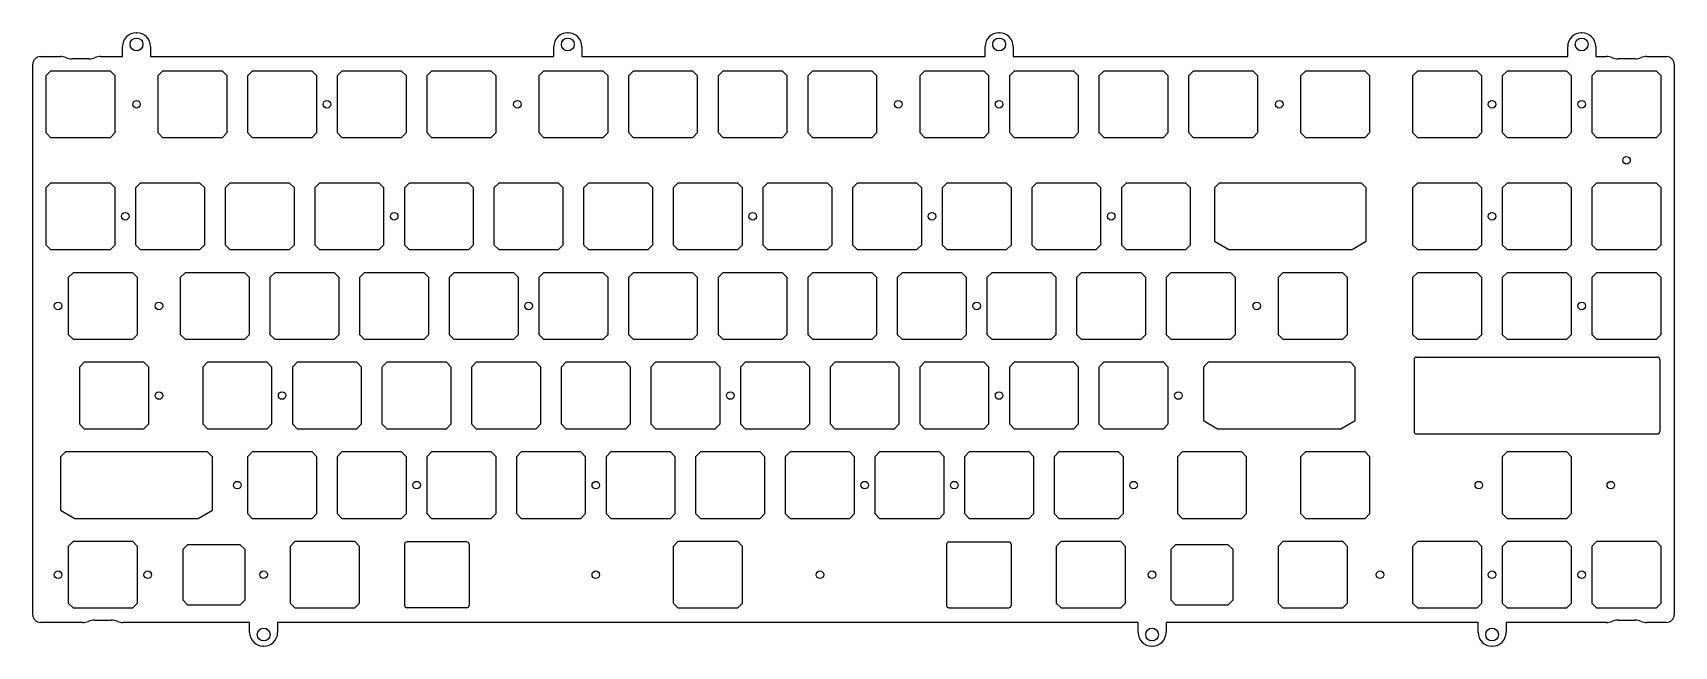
# Model space of a CAD drawing. Extents: x -33 to 314, y -138 to -9.
import ezdxf

# ---------------------------------------------------------------- set-up
doc = ezdxf.new("R2010")
doc.units = 0
doc.layers.add('BLACK', color=7, linetype='CONTINUOUS')

msp = doc.modelspace()

# ---------------------------------------------------------------- linework, layer by layer
at = {"layer": 'BLACK', "linetype": 'CONTINUOUS'}
for p, q in [((-10.7875, -8.875), (-10.6875, -8.875)), ((80.1688, -8.875), (80.2687, -8.875)), ((171.125, -8.875), (171.225, -8.875)), ((293.975, -8.875), (294.075, -8.875)), ((-13.6875, -13.875), (-13.6875, -11.775)), ((-7.7875, -11.775), (-7.7875, -13.875)), ((77.2687, -13.875), (77.2687, -11.775)), ((83.1688, -11.775), (83.1688, -13.875)), ((168.225, -13.875), (168.225, -11.775)), ((174.125, -11.775), (174.125, -13.875)), ((291.075, -13.875), (291.075, -11.775)), ((296.975, -11.775), (296.975, -13.875)), ((-32.6, -131.6), (-32.6, -15.475)), ((-31, -13.875), (-26.7676, -13.875)), ((-29.85, -17.925), (-28.85, -16.925)), ((-16.25, -16.925), (-28.85, -16.925)), ((-20.8124, -14.375), (-24.2876, -14.375)), ((-18.3324, -13.875), (-13.6875, -13.875)), ((-16.25, -16.925), (-15.25, -17.925)), ((-7.7875, -13.875), (77.2687, -13.875)), ((-6.225, -17.925), (-5.225, -16.925)), ((7.375, -16.925), (-5.225, -16.925)), ((7.375, -16.925), (8.375, -17.925)), ((12.675, -17.925), (13.675, -16.925)), ((26.275, -16.925), (13.675, -16.925)), ((26.275, -16.925), (27.275, -17.925)), ((31.575, -17.925), (32.575, -16.925)), ((45.175, -16.925), (32.575, -16.925)), ((45.175, -16.925), (46.175, -17.925)), ((50.475, -17.925), (51.475, -16.925)), ((64.075, -16.925), (51.475, -16.925)), ((64.075, -16.925), (65.075, -17.925)), ((74.1, -17.925), (75.1, -16.925)), ((87.7, -16.925), (75.1, -16.925)), ((83.1688, -13.875), (168.225, -13.875)), ((87.7, -16.925), (88.7, -17.925)), ((93, -17.925), (94, -16.925)), ((106.6, -16.925), (94, -16.925)), ((106.6, -16.925), (107.6, -17.925)), ((111.9, -17.925), (112.9, -16.925)), ((125.5, -16.925), (112.9, -16.925)), ((125.5, -16.925), (126.5, -17.925)), ((130.8, -17.925), (131.8, -16.925)), ((144.4, -16.925), (131.8, -16.925)), ((144.4, -16.925), (145.4, -17.925)), ((154.425, -17.925), (155.425, -16.925)), ((168.025, -16.925), (155.425, -16.925)), ((168.025, -16.925), (169.025, -17.925)), ((173.325, -17.925), (174.325, -16.925)), ((174.125, -13.875), (291.075, -13.875)), ((186.925, -16.925), (174.325, -16.925)), ((186.925, -16.925), (187.925, -17.925)), ((192.225, -17.925), (193.225, -16.925)), ((205.825, -16.925), (193.225, -16.925)), ((205.825, -16.925), (206.825, -17.925)), ((211.125, -17.925), (212.125, -16.925)), ((224.725, -16.925), (212.125, -16.925)), ((224.725, -16.925), (225.725, -17.925)), ((234.75, -17.925), (235.75, -16.925)), ((248.35, -16.925), (235.75, -16.925)), ((248.35, -16.925), (249.35, -17.925)), ((258.375, -17.925), (259.375, -16.925)), ((271.975, -16.925), (259.375, -16.925)), ((271.975, -16.925), (272.975, -17.925)), ((277.275, -17.925), (278.275, -16.925)), ((290.875, -16.925), (278.275, -16.925)), ((290.875, -16.925), (291.875, -17.925)), ((296.175, -17.925), (297.175, -16.925)), ((296.975, -13.875), (299.257, -13.875)), ((309.775, -16.925), (297.175, -16.925)), ((305.213, -14.375), (301.737, -14.375)), ((307.693, -13.875), (311.925, -13.875)), ((309.775, -16.925), (310.775, -17.925)), ((313.525, -15.475), (313.525, -131.6)), ((-29.85, -17.925), (-29.85, -29.925)), ((-15.25, -29.925), (-15.25, -17.925)), ((-6.225, -17.925), (-6.225, -29.925)), ((8.375, -29.925), (8.375, -17.925)), ((12.675, -17.925), (12.675, -29.925)), ((27.275, -29.925), (27.275, -17.925)), ((31.575, -17.925), (31.575, -29.925)), ((46.175, -29.925), (46.175, -17.925)), ((50.475, -17.925), (50.475, -29.925)), ((65.075, -29.925), (65.075, -17.925)), ((74.1, -17.925), (74.1, -29.925)), ((88.7, -29.925), (88.7, -17.925)), ((93, -17.925), (93, -29.925)), ((107.6, -29.925), (107.6, -17.925)), ((111.9, -17.925), (111.9, -29.925)), ((126.5, -29.925), (126.5, -17.925)), ((130.8, -17.925), (130.8, -29.925)), ((145.4, -29.925), (145.4, -17.925)), ((154.425, -17.925), (154.425, -29.925)), ((169.025, -29.925), (169.025, -17.925)), ((173.325, -17.925), (173.325, -29.925)), ((187.925, -29.925), (187.925, -17.925)), ((192.225, -17.925), (192.225, -29.925)), ((206.825, -29.925), (206.825, -17.925)), ((211.125, -17.925), (211.125, -29.925)), ((225.725, -29.925), (225.725, -17.925)), ((234.75, -17.925), (234.75, -29.925)), ((249.35, -29.925), (249.35, -17.925)), ((258.375, -17.925), (258.375, -29.925)), ((272.975, -29.925), (272.975, -17.925)), ((277.275, -17.925), (277.275, -29.925)), ((291.875, -29.925), (291.875, -17.925)), ((296.175, -17.925), (296.175, -29.925)), ((310.775, -29.925), (310.775, -17.925)), ((-28.85, -30.925), (-29.85, -29.925)), ((-28.85, -30.925), (-16.25, -30.925)), ((-15.25, -29.925), (-16.25, -30.925)), ((-5.225, -30.925), (-6.225, -29.925)), ((-5.225, -30.925), (7.375, -30.925)), ((8.375, -29.925), (7.375, -30.925)), ((13.675, -30.925), (12.675, -29.925)), ((13.675, -30.925), (26.275, -30.925)), ((27.275, -29.925), (26.275, -30.925)), ((32.575, -30.925), (31.575, -29.925)), ((32.575, -30.925), (45.175, -30.925)), ((46.175, -29.925), (45.175, -30.925)), ((51.475, -30.925), (50.475, -29.925)), ((51.475, -30.925), (64.075, -30.925)), ((65.075, -29.925), (64.075, -30.925)), ((75.1, -30.925), (74.1, -29.925)), ((75.1, -30.925), (87.7, -30.925)), ((88.7, -29.925), (87.7, -30.925)), ((94, -30.925), (93, -29.925)), ((94, -30.925), (106.6, -30.925)), ((107.6, -29.925), (106.6, -30.925)), ((112.9, -30.925), (111.9, -29.925)), ((112.9, -30.925), (125.5, -30.925)), ((126.5, -29.925), (125.5, -30.925)), ((131.8, -30.925), (130.8, -29.925)), ((131.8, -30.925), (144.4, -30.925)), ((145.4, -29.925), (144.4, -30.925)), ((155.425, -30.925), (154.425, -29.925)), ((155.425, -30.925), (168.025, -30.925)), ((169.025, -29.925), (168.025, -30.925)), ((174.325, -30.925), (173.325, -29.925)), ((174.325, -30.925), (186.925, -30.925)), ((187.925, -29.925), (186.925, -30.925)), ((193.225, -30.925), (192.225, -29.925)), ((193.225, -30.925), (205.825, -30.925)), ((206.825, -29.925), (205.825, -30.925)), ((212.125, -30.925), (211.125, -29.925)), ((212.125, -30.925), (224.725, -30.925)), ((225.725, -29.925), (224.725, -30.925)), ((235.75, -30.925), (234.75, -29.925)), ((235.75, -30.925), (248.35, -30.925)), ((249.35, -29.925), (248.35, -30.925)), ((259.375, -30.925), (258.375, -29.925)), ((259.375, -30.925), (271.975, -30.925)), ((272.975, -29.925), (271.975, -30.925)), ((278.275, -30.925), (277.275, -29.925)), ((278.275, -30.925), (290.875, -30.925)), ((291.875, -29.925), (290.875, -30.925)), ((297.175, -30.925), (296.175, -29.925)), ((297.175, -30.925), (309.775, -30.925)), ((310.775, -29.925), (309.775, -30.925)), ((-29.85, -41.55), (-28.85, -40.55)), ((-16.25, -40.55), (-28.85, -40.55)), ((-16.25, -40.55), (-15.25, -41.55)), ((-10.95, -41.55), (-9.95, -40.55)), ((2.65, -40.55), (-9.95, -40.55)), ((2.65, -40.55), (3.65, -41.55)), ((7.95, -41.55), (8.95, -40.55)), ((21.55, -40.55), (8.95, -40.55)), ((21.55, -40.55), (22.55, -41.55)), ((26.85, -41.55), (27.85, -40.55)), ((40.45, -40.55), (27.85, -40.55)), ((40.45, -40.55), (41.45, -41.55)), ((45.75, -41.55), (46.75, -40.55)), ((59.35, -40.55), (46.75, -40.55)), ((59.35, -40.55), (60.35, -41.55)), ((64.65, -41.55), (65.65, -40.55)), ((78.25, -40.55), (65.65, -40.55)), ((78.25, -40.55), (79.25, -41.55)), ((83.55, -41.55), (84.55, -40.55)), ((97.15, -40.55), (84.55, -40.55)), ((97.15, -40.55), (98.15, -41.55)), ((102.45, -41.55), (103.45, -40.55)), ((116.05, -40.55), (103.45, -40.55)), ((116.05, -40.55), (117.05, -41.55)), ((121.35, -41.55), (122.35, -40.55)), ((134.95, -40.55), (122.35, -40.55)), ((134.95, -40.55), (135.95, -41.55)), ((140.25, -41.55), (141.25, -40.55)), ((153.85, -40.55), (141.25, -40.55)), ((153.85, -40.55), (154.85, -41.55)), ((159.15, -41.55), (160.15, -40.55)), ((172.75, -40.55), (160.15, -40.55)), ((172.75, -40.55), (173.75, -41.55)), ((178.05, -41.55), (179.05, -40.55)), ((191.65, -40.55), (179.05, -40.55)), ((191.65, -40.55), (192.65, -41.55)), ((196.95, -41.55), (197.95, -40.55)), ((210.55, -40.55), (197.95, -40.55)), ((210.55, -40.55), (211.55, -41.55)), ((216.6, -41.55), (217.6, -40.55)), ((247.6, -40.55), (217.6, -40.55)), ((247.6, -40.55), (248.6, -41.55)), ((258.375, -41.55), (259.375, -40.55)), ((271.975, -40.55), (259.375, -40.55)), ((271.975, -40.55), (272.975, -41.55)), ((277.275, -41.55), (278.275, -40.55)), ((290.875, -40.55), (278.275, -40.55)), ((290.875, -40.55), (291.875, -41.55)), ((296.175, -41.55), (297.175, -40.55)), ((309.775, -40.55), (297.175, -40.55)), ((309.775, -40.55), (310.775, -41.55)), ((-29.85, -41.55), (-29.85, -53.55)), ((-15.25, -53.55), (-15.25, -41.55)), ((-10.95, -41.55), (-10.95, -53.55)), ((3.65, -53.55), (3.65, -41.55)), ((7.95, -41.55), (7.95, -53.55)), ((22.55, -53.55), (22.55, -41.55)), ((26.85, -41.55), (26.85, -53.55)), ((41.45, -53.55), (41.45, -41.55)), ((45.75, -41.55), (45.75, -53.55)), ((60.35, -53.55), (60.35, -41.55)), ((64.65, -41.55), (64.65, -53.55)), ((79.25, -53.55), (79.25, -41.55)), ((83.55, -41.55), (83.55, -53.55)), ((98.15, -53.55), (98.15, -41.55)), ((102.45, -41.55), (102.45, -53.55)), ((117.05, -53.55), (117.05, -41.55)), ((121.35, -41.55), (121.35, -53.55)), ((135.95, -53.55), (135.95, -41.55)), ((140.25, -41.55), (140.25, -53.55)), ((154.85, -53.55), (154.85, -41.55)), ((159.15, -41.55), (159.15, -53.55)), ((173.75, -53.55), (173.75, -41.55)), ((178.05, -41.55), (178.05, -53.55)), ((192.65, -53.55), (192.65, -41.55)), ((196.95, -41.55), (196.95, -53.55)), ((211.55, -53.55), (211.55, -41.55)), ((216.6, -41.55), (216.6, -52.8179)), ((248.6, -52.8179), (248.6, -41.55)), ((258.375, -41.55), (258.375, -53.55)), ((272.975, -53.55), (272.975, -41.55)), ((277.275, -41.55), (277.275, -53.55)), ((291.875, -53.55), (291.875, -41.55)), ((296.175, -41.55), (296.175, -53.55)), ((310.775, -53.55), (310.775, -41.55)), ((-28.85, -54.55), (-29.85, -53.55)), ((-28.85, -54.55), (-16.25, -54.55)), ((-15.25, -53.55), (-16.25, -54.55)), ((-9.95, -54.55), (-10.95, -53.55)), ((-9.95, -54.55), (2.65, -54.55)), ((3.65, -53.55), (2.65, -54.55)), ((8.95, -54.55), (7.95, -53.55)), ((8.95, -54.55), (21.55, -54.55)), ((22.55, -53.55), (21.55, -54.55)), ((27.85, -54.55), (26.85, -53.55)), ((27.85, -54.55), (40.45, -54.55)), ((41.45, -53.55), (40.45, -54.55)), ((46.75, -54.55), (45.75, -53.55)), ((46.75, -54.55), (59.35, -54.55)), ((60.35, -53.55), (59.35, -54.55)), ((65.65, -54.55), (64.65, -53.55)), ((65.65, -54.55), (78.25, -54.55)), ((79.25, -53.55), (78.25, -54.55)), ((84.55, -54.55), (83.55, -53.55)), ((84.55, -54.55), (97.15, -54.55)), ((98.15, -53.55), (97.15, -54.55)), ((103.45, -54.55), (102.45, -53.55)), ((103.45, -54.55), (116.05, -54.55)), ((117.05, -53.55), (116.05, -54.55)), ((122.35, -54.55), (121.35, -53.55)), ((122.35, -54.55), (134.95, -54.55)), ((135.95, -53.55), (134.95, -54.55)), ((141.25, -54.55), (140.25, -53.55)), ((141.25, -54.55), (153.85, -54.55)), ((154.85, -53.55), (153.85, -54.55)), ((160.15, -54.55), (159.15, -53.55)), ((160.15, -54.55), (172.75, -54.55)), ((173.75, -53.55), (172.75, -54.55)), ((179.05, -54.55), (178.05, -53.55)), ((179.05, -54.55), (191.65, -54.55)), ((192.65, -53.55), (191.65, -54.55)), ((197.95, -54.55), (196.95, -53.55)), ((197.95, -54.55), (210.55, -54.55)), ((211.55, -53.55), (210.55, -54.55)), ((216.6, -52.8179), (219.6, -54.55)), ((219.6, -54.55), (245.6, -54.55)), ((245.6, -54.55), (248.6, -52.8179)), ((259.375, -54.55), (258.375, -53.55)), ((259.375, -54.55), (271.975, -54.55)), ((272.975, -53.55), (271.975, -54.55)), ((278.275, -54.55), (277.275, -53.55)), ((278.275, -54.55), (290.875, -54.55)), ((291.875, -53.55), (290.875, -54.55)), ((297.175, -54.55), (296.175, -53.55)), ((297.175, -54.55), (309.775, -54.55)), ((310.775, -53.55), (309.775, -54.55)), ((-25.125, -60.45), (-24.125, -59.45)), ((-25.125, -60.45), (-25.125, -72.45)), ((-11.525, -59.45), (-24.125, -59.45)), ((-11.525, -59.45), (-10.525, -60.45)), ((-10.525, -72.45), (-10.525, -60.45)), ((-1.5, -60.45), (-0.5, -59.45)), ((-1.5, -60.45), (-1.5, -72.45)), ((12.1, -59.45), (-0.5, -59.45)), ((12.1, -59.45), (13.1, -60.45)), ((13.1, -72.45), (13.1, -60.45)), ((17.4, -60.45), (18.4, -59.45)), ((17.4, -60.45), (17.4, -72.45)), ((31, -59.45), (18.4, -59.45)), ((31, -59.45), (32, -60.45)), ((32, -72.45), (32, -60.45)), ((36.3, -60.45), (37.3, -59.45)), ((36.3, -60.45), (36.3, -72.45)), ((49.9, -59.45), (37.3, -59.45)), ((49.9, -59.45), (50.9, -60.45)), ((50.9, -72.45), (50.9, -60.45)), ((55.2, -60.45), (56.2, -59.45)), ((55.2, -60.45), (55.2, -72.45)), ((68.8, -59.45), (56.2, -59.45)), ((68.8, -59.45), (69.8, -60.45)), ((69.8, -72.45), (69.8, -60.45)), ((74.1, -60.45), (75.1, -59.45)), ((74.1, -60.45), (74.1, -72.45)), ((87.7, -59.45), (75.1, -59.45)), ((87.7, -59.45), (88.7, -60.45)), ((88.7, -72.45), (88.7, -60.45)), ((93, -60.45), (94, -59.45)), ((93, -60.45), (93, -72.45)), ((106.6, -59.45), (94, -59.45)), ((106.6, -59.45), (107.6, -60.45)), ((107.6, -72.45), (107.6, -60.45)), ((111.9, -60.45), (112.9, -59.45)), ((111.9, -60.45), (111.9, -72.45)), ((125.5, -59.45), (112.9, -59.45)), ((125.5, -59.45), (126.5, -60.45)), ((126.5, -72.45), (126.5, -60.45)), ((130.8, -60.45), (131.8, -59.45)), ((130.8, -60.45), (130.8, -72.45)), ((144.4, -59.45), (131.8, -59.45)), ((144.4, -59.45), (145.4, -60.45)), ((145.4, -72.45), (145.4, -60.45)), ((149.7, -60.45), (150.7, -59.45)), ((149.7, -60.45), (149.7, -72.45)), ((163.3, -59.45), (150.7, -59.45)), ((163.3, -59.45), (164.3, -60.45)), ((164.3, -72.45), (164.3, -60.45)), ((168.6, -60.45), (169.6, -59.45)), ((168.6, -60.45), (168.6, -72.45)), ((182.2, -59.45), (169.6, -59.45)), ((182.2, -59.45), (183.2, -60.45)), ((183.2, -72.45), (183.2, -60.45)), ((187.5, -60.45), (188.5, -59.45)), ((187.5, -60.45), (187.5, -72.45)), ((201.1, -59.45), (188.5, -59.45)), ((201.1, -59.45), (202.1, -60.45)), ((202.1, -72.45), (202.1, -60.45)), ((206.4, -60.45), (207.4, -59.45)), ((206.4, -60.45), (206.4, -72.45)), ((220, -59.45), (207.4, -59.45)), ((220, -59.45), (221, -60.45)), ((221, -72.45), (221, -60.45)), ((230.025, -60.45), (231.025, -59.45)), ((230.025, -60.45), (230.025, -72.45)), ((243.625, -59.45), (231.025, -59.45)), ((243.625, -59.45), (244.625, -60.45)), ((244.625, -72.45), (244.625, -60.45)), ((258.375, -60.45), (259.375, -59.45)), ((258.375, -60.45), (258.375, -72.45)), ((271.975, -59.45), (259.375, -59.45)), ((271.975, -59.45), (272.975, -60.45)), ((272.975, -72.45), (272.975, -60.45)), ((277.275, -60.45), (278.275, -59.45)), ((277.275, -60.45), (277.275, -72.45)), ((290.875, -59.45), (278.275, -59.45)), ((290.875, -59.45), (291.875, -60.45)), ((291.875, -72.45), (291.875, -60.45)), ((296.175, -60.45), (297.175, -59.45)), ((296.175, -60.45), (296.175, -72.45)), ((309.775, -59.45), (297.175, -59.45)), ((309.775, -59.45), (310.775, -60.45)), ((310.775, -72.45), (310.775, -60.45)), ((-24.125, -73.45), (-25.125, -72.45)), ((-10.525, -72.45), (-11.525, -73.45)), ((-0.5, -73.45), (-1.5, -72.45)), ((13.1, -72.45), (12.1, -73.45)), ((18.4, -73.45), (17.4, -72.45)), ((32, -72.45), (31, -73.45)), ((37.3, -73.45), (36.3, -72.45)), ((50.9, -72.45), (49.9, -73.45)), ((56.2, -73.45), (55.2, -72.45)), ((69.8, -72.45), (68.8, -73.45)), ((75.1, -73.45), (74.1, -72.45)), ((88.7, -72.45), (87.7, -73.45)), ((94, -73.45), (93, -72.45)), ((107.6, -72.45), (106.6, -73.45)), ((112.9, -73.45), (111.9, -72.45)), ((126.5, -72.45), (125.5, -73.45)), ((131.8, -73.45), (130.8, -72.45)), ((145.4, -72.45), (144.4, -73.45)), ((150.7, -73.45), (149.7, -72.45)), ((164.3, -72.45), (163.3, -73.45)), ((169.6, -73.45), (168.6, -72.45)), ((183.2, -72.45), (182.2, -73.45)), ((188.5, -73.45), (187.5, -72.45)), ((202.1, -72.45), (201.1, -73.45)), ((207.4, -73.45), (206.4, -72.45)), ((221, -72.45), (220, -73.45)), ((231.025, -73.45), (230.025, -72.45)), ((244.625, -72.45), (243.625, -73.45)), ((259.375, -73.45), (258.375, -72.45)), ((272.975, -72.45), (271.975, -73.45)), ((278.275, -73.45), (277.275, -72.45)), ((291.875, -72.45), (290.875, -73.45)), ((297.175, -73.45), (296.175, -72.45)), ((310.775, -72.45), (309.775, -73.45)), ((-24.125, -73.45), (-11.525, -73.45)), ((-0.5, -73.45), (12.1, -73.45)), ((18.4, -73.45), (31, -73.45)), ((37.3, -73.45), (49.9, -73.45)), ((56.2, -73.45), (68.8, -73.45)), ((75.1, -73.45), (87.7, -73.45)), ((94, -73.45), (106.6, -73.45)), ((112.9, -73.45), (125.5, -73.45)), ((131.8, -73.45), (144.4, -73.45)), ((150.7, -73.45), (163.3, -73.45)), ((169.6, -73.45), (182.2, -73.45)), ((188.5, -73.45), (201.1, -73.45)), ((207.4, -73.45), (220, -73.45)), ((231.025, -73.45), (243.625, -73.45)), ((259.375, -73.45), (271.975, -73.45)), ((278.275, -73.45), (290.875, -73.45)), ((297.175, -73.45), (309.775, -73.45)), ((-22.7625, -79.35), (-21.7625, -78.35)), ((-22.7625, -79.35), (-22.7625, -91.35)), ((-9.1625, -78.35), (-21.7625, -78.35)), ((-9.1625, -78.35), (-8.1625, -79.35)), ((-8.1625, -91.35), (-8.1625, -79.35)), ((3.225, -79.35), (4.225, -78.35)), ((3.225, -79.35), (3.225, -91.35)), ((16.825, -78.35), (4.225, -78.35)), ((16.825, -78.35), (17.825, -79.35)), ((17.825, -91.35), (17.825, -79.35)), ((22.125, -79.35), (23.125, -78.35)), ((22.125, -79.35), (22.125, -91.35)), ((35.725, -78.35), (23.125, -78.35)), ((35.725, -78.35), (36.725, -79.35)), ((36.725, -91.35), (36.725, -79.35)), ((41.025, -79.35), (42.025, -78.35)), ((41.025, -79.35), (41.025, -91.35)), ((54.625, -78.35), (42.025, -78.35)), ((54.625, -78.35), (55.625, -79.35)), ((55.625, -91.35), (55.625, -79.35)), ((59.925, -79.35), (60.925, -78.35)), ((59.925, -79.35), (59.925, -91.35)), ((73.525, -78.35), (60.925, -78.35)), ((73.525, -78.35), (74.525, -79.35)), ((74.525, -91.35), (74.525, -79.35)), ((78.825, -79.35), (79.825, -78.35)), ((78.825, -79.35), (78.825, -91.35)), ((92.425, -78.35), (79.825, -78.35)), ((92.425, -78.35), (93.425, -79.35)), ((93.425, -91.35), (93.425, -79.35)), ((97.725, -79.35), (98.725, -78.35)), ((97.725, -79.35), (97.725, -91.35)), ((111.325, -78.35), (98.725, -78.35)), ((111.325, -78.35), (112.325, -79.35)), ((112.325, -91.35), (112.325, -79.35)), ((116.625, -79.35), (117.625, -78.35)), ((116.625, -79.35), (116.625, -91.35)), ((130.225, -78.35), (117.625, -78.35)), ((130.225, -78.35), (131.225, -79.35)), ((131.225, -91.35), (131.225, -79.35)), ((135.525, -79.35), (136.525, -78.35)), ((135.525, -79.35), (135.525, -91.35)), ((149.125, -78.35), (136.525, -78.35)), ((149.125, -78.35), (150.125, -79.35)), ((150.125, -91.35), (150.125, -79.35)), ((154.425, -79.35), (155.425, -78.35)), ((154.425, -79.35), (154.425, -91.35)), ((168.025, -78.35), (155.425, -78.35)), ((168.025, -78.35), (169.025, -79.35)), ((169.025, -91.35), (169.025, -79.35)), ((173.325, -79.35), (174.325, -78.35)), ((173.325, -79.35), (173.325, -91.35)), ((186.925, -78.35), (174.325, -78.35)), ((186.925, -78.35), (187.925, -79.35)), ((187.925, -91.35), (187.925, -79.35)), ((192.225, -79.35), (193.225, -78.35)), ((192.225, -79.35), (192.225, -91.35)), ((205.825, -78.35), (193.225, -78.35)), ((205.825, -78.35), (206.825, -79.35)), ((206.825, -91.35), (206.825, -79.35)), ((214.237, -79.35), (215.237, -78.35)), ((214.237, -79.35), (214.237, -90.6179)), ((245.237, -78.35), (215.237, -78.35)), ((245.237, -78.35), (246.237, -79.35)), ((246.237, -90.6179), (246.237, -79.35)), ((258.675, -77.75), (258.675, -92.95)), ((259.175, -77.25), (309.975, -77.25)), ((310.475, -77.75), (310.475, -92.95)), ((-21.7625, -92.35), (-22.7625, -91.35)), ((-21.7625, -92.35), (-9.1625, -92.35)), ((-8.1625, -91.35), (-9.1625, -92.35)), ((4.225, -92.35), (3.225, -91.35)), ((4.225, -92.35), (16.825, -92.35)), ((17.825, -91.35), (16.825, -92.35)), ((23.125, -92.35), (22.125, -91.35)), ((23.125, -92.35), (35.725, -92.35)), ((36.725, -91.35), (35.725, -92.35)), ((42.025, -92.35), (41.025, -91.35)), ((42.025, -92.35), (54.625, -92.35)), ((55.625, -91.35), (54.625, -92.35)), ((60.925, -92.35), (59.925, -91.35)), ((60.925, -92.35), (73.525, -92.35)), ((74.525, -91.35), (73.525, -92.35)), ((79.825, -92.35), (78.825, -91.35)), ((79.825, -92.35), (92.425, -92.35)), ((93.425, -91.35), (92.425, -92.35)), ((98.725, -92.35), (97.725, -91.35)), ((98.725, -92.35), (111.325, -92.35)), ((112.325, -91.35), (111.325, -92.35)), ((117.625, -92.35), (116.625, -91.35)), ((117.625, -92.35), (130.225, -92.35)), ((131.225, -91.35), (130.225, -92.35)), ((136.525, -92.35), (135.525, -91.35)), ((136.525, -92.35), (149.125, -92.35)), ((150.125, -91.35), (149.125, -92.35)), ((155.425, -92.35), (154.425, -91.35)), ((155.425, -92.35), (168.025, -92.35)), ((169.025, -91.35), (168.025, -92.35)), ((174.325, -92.35), (173.325, -91.35)), ((174.325, -92.35), (186.925, -92.35)), ((187.925, -91.35), (186.925, -92.35)), ((193.225, -92.35), (192.225, -91.35)), ((193.225, -92.35), (205.825, -92.35)), ((206.825, -91.35), (205.825, -92.35)), ((214.237, -90.6179), (217.237, -92.35)), ((217.237, -92.35), (243.237, -92.35)), ((243.237, -92.35), (246.237, -90.6179)), ((259.175, -93.45), (309.975, -93.45)), ((-26.737, -98.25), (-25.737, -97.25)), ((-26.737, -98.25), (-26.737, -109.518)), ((4.263, -97.25), (-25.737, -97.25)), ((4.263, -97.25), (5.263, -98.25)), ((5.263, -109.518), (5.263, -98.25)), ((12.675, -98.25), (13.675, -97.25)), ((12.675, -98.25), (12.675, -110.25)), ((26.275, -97.25), (13.675, -97.25)), ((26.275, -97.25), (27.275, -98.25)), ((27.275, -110.25), (27.275, -98.25)), ((31.575, -98.25), (32.575, -97.25)), ((31.575, -98.25), (31.575, -110.25)), ((45.175, -97.25), (32.575, -97.25)), ((45.175, -97.25), (46.175, -98.25)), ((46.175, -110.25), (46.175, -98.25)), ((50.475, -98.25), (51.475, -97.25)), ((50.475, -98.25), (50.475, -110.25)), ((64.075, -97.25), (51.475, -97.25)), ((64.075, -97.25), (65.075, -98.25)), ((65.075, -110.25), (65.075, -98.25)), ((69.375, -98.25), (70.375, -97.25)), ((69.375, -98.25), (69.375, -110.25)), ((82.975, -97.25), (70.375, -97.25)), ((82.975, -97.25), (83.975, -98.25)), ((83.975, -110.25), (83.975, -98.25)), ((88.275, -98.25), (89.275, -97.25)), ((88.275, -98.25), (88.275, -110.25)), ((101.875, -97.25), (89.275, -97.25)), ((101.875, -97.25), (102.875, -98.25)), ((102.875, -110.25), (102.875, -98.25)), ((107.175, -98.25), (108.175, -97.25)), ((107.175, -98.25), (107.175, -110.25)), ((120.775, -97.25), (108.175, -97.25)), ((120.775, -97.25), (121.775, -98.25)), ((121.775, -110.25), (121.775, -98.25)), ((126.075, -98.25), (127.075, -97.25)), ((126.075, -98.25), (126.075, -110.25)), ((139.675, -97.25), (127.075, -97.25)), ((139.675, -97.25), (140.675, -98.25)), ((140.675, -110.25), (140.675, -98.25)), ((144.975, -98.25), (145.975, -97.25)), ((144.975, -98.25), (144.975, -110.25)), ((158.575, -97.25), (145.975, -97.25)), ((158.575, -97.25), (159.575, -98.25)), ((159.575, -110.25), (159.575, -98.25)), ((163.875, -98.25), (164.875, -97.25)), ((163.875, -98.25), (163.875, -110.25)), ((177.475, -97.25), (164.875, -97.25)), ((177.475, -97.25), (178.475, -98.25)), ((178.475, -110.25), (178.475, -98.25)), ((182.775, -98.25), (183.775, -97.25)), ((182.775, -98.25), (182.775, -110.25)), ((196.375, -97.25), (183.775, -97.25)), ((196.375, -97.25), (197.375, -98.25)), ((197.375, -110.25), (197.375, -98.25)), ((208.763, -98.25), (209.763, -97.25)), ((208.763, -98.25), (208.763, -110.25)), ((222.363, -97.25), (209.763, -97.25)), ((222.363, -97.25), (223.363, -98.25)), ((223.363, -110.25), (223.363, -98.25)), ((234.75, -98.25), (235.75, -97.25)), ((234.75, -98.25), (234.75, -110.25)), ((248.35, -97.25), (235.75, -97.25)), ((248.35, -97.25), (249.35, -98.25)), ((249.35, -110.25), (249.35, -98.25)), ((277.275, -98.25), (278.275, -97.25)), ((277.275, -98.25), (277.275, -110.25)), ((290.875, -97.25), (278.275, -97.25)), ((290.875, -97.25), (291.875, -98.25)), ((291.875, -110.25), (291.875, -98.25)), ((-26.737, -109.518), (-23.737, -111.25)), ((2.263, -111.25), (5.263, -109.518)), ((13.675, -111.25), (12.675, -110.25)), ((27.275, -110.25), (26.275, -111.25)), ((32.575, -111.25), (31.575, -110.25)), ((46.175, -110.25), (45.175, -111.25)), ((51.475, -111.25), (50.475, -110.25)), ((65.075, -110.25), (64.075, -111.25)), ((70.375, -111.25), (69.375, -110.25)), ((83.975, -110.25), (82.975, -111.25)), ((89.275, -111.25), (88.275, -110.25)), ((102.875, -110.25), (101.875, -111.25)), ((108.175, -111.25), (107.175, -110.25)), ((121.775, -110.25), (120.775, -111.25)), ((127.075, -111.25), (126.075, -110.25)), ((140.675, -110.25), (139.675, -111.25)), ((145.975, -111.25), (144.975, -110.25)), ((159.575, -110.25), (158.575, -111.25)), ((164.875, -111.25), (163.875, -110.25)), ((178.475, -110.25), (177.475, -111.25)), ((183.775, -111.25), (182.775, -110.25)), ((197.375, -110.25), (196.375, -111.25)), ((209.763, -111.25), (208.763, -110.25)), ((223.363, -110.25), (222.363, -111.25)), ((235.75, -111.25), (234.75, -110.25)), ((249.35, -110.25), (248.35, -111.25)), ((278.275, -111.25), (277.275, -110.25)), ((291.875, -110.25), (290.875, -111.25)), ((-23.737, -111.25), (2.263, -111.25)), ((13.675, -111.25), (26.275, -111.25)), ((32.575, -111.25), (45.175, -111.25)), ((51.475, -111.25), (64.075, -111.25)), ((70.375, -111.25), (82.975, -111.25)), ((89.275, -111.25), (101.875, -111.25)), ((108.175, -111.25), (120.775, -111.25)), ((127.075, -111.25), (139.675, -111.25)), ((145.975, -111.25), (158.575, -111.25)), ((164.875, -111.25), (177.475, -111.25)), ((183.775, -111.25), (196.375, -111.25)), ((209.763, -111.25), (222.363, -111.25)), ((235.75, -111.25), (248.35, -111.25)), ((278.275, -111.25), (290.875, -111.25)), ((-25.125, -117.15), (-24.125, -116.15)), ((-25.125, -117.15), (-25.125, -129.15)), ((-11.525, -116.15), (-24.125, -116.15)), ((-11.525, -116.15), (-10.525, -117.15)), ((-10.525, -129.15), (-10.525, -117.15)), ((-0.995, -117.85), (0.005, -116.85)), ((11.145, -116.85), (0.005, -116.85)), ((11.145, -116.85), (12.145, -117.85)), ((21.675, -117.15), (22.675, -116.15)), ((21.675, -117.15), (21.675, -129.15)), ((35.275, -116.15), (22.675, -116.15)), ((35.275, -116.15), (36.275, -117.15)), ((36.275, -129.15), (36.275, -117.15)), ((45.8, -116.7), (45.8, -129.6)), ((58.9, -116.2), (46.3, -116.2)), ((59.4, -116.7), (59.4, -129.6)), ((102.45, -117.15), (103.45, -116.15)), ((102.45, -117.15), (102.45, -129.15)), ((116.05, -116.15), (103.45, -116.15)), ((116.05, -116.15), (117.05, -117.15)), ((117.05, -129.15), (117.05, -117.15)), ((160.1, -116.7), (160.1, -129.6)), ((160.6, -116.2), (173.2, -116.2)), ((173.7, -116.7), (173.7, -129.6)), ((183.225, -117.15), (184.225, -116.15)), ((183.225, -117.15), (183.225, -129.15)), ((196.825, -116.15), (184.225, -116.15)), ((196.825, -116.15), (197.825, -117.15)), ((197.825, -129.15), (197.825, -117.15)), ((207.355, -117.85), (208.355, -116.85)), ((219.495, -116.85), (208.355, -116.85)), ((219.495, -116.85), (220.495, -117.85)), ((230.025, -117.15), (231.025, -116.15)), ((230.025, -117.15), (230.025, -129.15)), ((243.625, -116.15), (231.025, -116.15)), ((243.625, -116.15), (244.625, -117.15)), ((244.625, -129.15), (244.625, -117.15)), ((258.375, -117.15), (259.375, -116.15)), ((258.375, -117.15), (258.375, -129.15)), ((271.975, -116.15), (259.375, -116.15)), ((271.975, -116.15), (272.975, -117.15)), ((272.975, -129.15), (272.975, -117.15)), ((277.275, -117.15), (278.275, -116.15)), ((277.275, -117.15), (277.275, -129.15)), ((290.875, -116.15), (278.275, -116.15)), ((290.875, -116.15), (291.875, -117.15)), ((291.875, -129.15), (291.875, -117.15)), ((296.175, -117.15), (297.175, -116.15)), ((296.175, -117.15), (296.175, -129.15)), ((309.775, -116.15), (297.175, -116.15)), ((309.775, -116.15), (310.775, -117.15)), ((310.775, -129.15), (310.775, -117.15)), ((-0.995, -117.85), (-0.995, -128.45)), ((12.145, -128.45), (12.145, -117.85)), ((207.355, -117.85), (207.355, -128.45)), ((220.495, -128.45), (220.495, -117.85)), ((-24.125, -130.15), (-25.125, -129.15)), ((-24.125, -130.15), (-11.525, -130.15)), ((-10.525, -129.15), (-11.525, -130.15)), ((0.005, -129.45), (-0.995, -128.45)), ((0.005, -129.45), (11.145, -129.45)), ((12.145, -128.45), (11.145, -129.45)), ((22.675, -130.15), (21.675, -129.15)), ((22.675, -130.15), (35.275, -130.15)), ((36.275, -129.15), (35.275, -130.15)), ((58.9, -130.1), (46.3, -130.1)), ((103.45, -130.15), (102.45, -129.15)), ((103.45, -130.15), (116.05, -130.15)), ((117.05, -129.15), (116.05, -130.15)), ((160.6, -130.1), (173.2, -130.1)), ((184.225, -130.15), (183.225, -129.15)), ((184.225, -130.15), (196.825, -130.15)), ((197.825, -129.15), (196.825, -130.15)), ((208.355, -129.45), (207.355, -128.45)), ((208.355, -129.45), (219.495, -129.45)), ((220.495, -128.45), (219.495, -129.45)), ((231.025, -130.15), (230.025, -129.15)), ((231.025, -130.15), (243.625, -130.15)), ((244.625, -129.15), (243.625, -130.15)), ((259.375, -130.15), (258.375, -129.15)), ((259.375, -130.15), (271.975, -130.15)), ((272.975, -129.15), (271.975, -130.15)), ((278.275, -130.15), (277.275, -129.15)), ((278.275, -130.15), (290.875, -130.15)), ((291.875, -129.15), (290.875, -130.15)), ((297.175, -130.15), (296.175, -129.15)), ((297.175, -130.15), (309.775, -130.15)), ((310.775, -129.15), (309.775, -130.15)), ((-22.0426, -133.2), (-31, -133.2)), ((-19.5626, -132.7), (-16.0874, -132.7)), ((13.125, -133.2), (-13.6074, -133.2)), ((13.125, -135.3), (13.125, -133.2)), ((19.025, -133.2), (19.025, -135.3)), ((200.475, -133.2), (19.025, -133.2)), ((200.475, -135.3), (200.475, -133.2)), ((206.375, -133.2), (206.375, -135.3)), ((272.175, -133.2), (206.375, -133.2)), ((272.175, -135.3), (272.175, -133.2)), ((278.075, -133.2), (278.075, -135.3)), ((299.257, -133.2), (278.075, -133.2)), ((301.737, -132.7), (305.213, -132.7)), ((311.925, -133.2), (307.693, -133.2)), ((16.125, -138.2), (16.025, -138.2)), ((203.475, -138.2), (203.375, -138.2)), ((275.175, -138.2), (275.075, -138.2))]:
    msp.add_line(p, q, dxfattribs=at)
at = {"layer": 'BLACK'}
for centre, radius in [((-10.7375, -11.325), 1.35), ((80.2188, -11.325), 1.35), ((171.175, -11.325), 1.35), ((294.025, -11.325), 1.35), ((-10.7375, -23.925), 0.8), ((29.425, -23.925), 0.8), ((69.5875, -23.925), 0.8), ((149.912, -23.925), 0.8), ((171.175, -23.925), 0.8), ((230.237, -23.925), 0.8), ((275.125, -23.925), 0.8), ((294.025, -23.925), 0.8), ((303.475, -35.7375), 0.8), ((-13.1, -47.55), 0.8), ((43.6, -47.55), 0.8), ((119.2, -47.55), 0.8), ((157, -47.55), 0.8), ((194.8, -47.55), 0.8), ((275.125, -47.55), 0.8), ((-27.275, -66.45), 0.8), ((-6.0125, -66.45), 0.8), ((71.95, -66.45), 0.8), ((166.45, -66.45), 0.8), ((225.512, -66.45), 0.8), ((294.025, -66.45), 0.8), ((-6.0125, -85.35), 0.8), ((19.975, -85.35), 0.8), ((114.475, -85.35), 0.8), ((171.175, -85.35), 0.8), ((208.975, -85.35), 0.8), ((10.525, -104.25), 0.8), ((48.325, -104.25), 0.8), ((86.125, -104.25), 0.8), ((142.825, -104.25), 0.8), ((161.725, -104.25), 0.8), ((199.525, -104.25), 0.8), ((272.325, -104.25), 0.8), ((300.167, -104.25), 0.8), ((-27.275, -123.15), 0.8), ((-8.375, -123.15), 0.8), ((16.075, -123.15), 0.8), ((86.125, -123.15), 0.8), ((133.375, -123.15), 0.8), ((203.425, -123.15), 0.8), ((251.5, -123.15), 0.8), ((275.125, -123.15), 0.8), ((294.025, -123.15), 0.8), ((16.075, -135.75), 1.35), ((203.425, -135.75), 1.35), ((275.125, -135.75), 1.35)]:
    msp.add_circle(centre, radius, dxfattribs=at)
for centre, radius, start, end in [((-10.7875, -11.775), 2.9, -270, -180), ((-10.6875, -11.775), 2.9, -0.00002, 90), ((80.1687, -11.775), 2.9, -270, -180), ((80.2688, -11.775), 2.9, -0.00002, 90), ((171.125, -11.775), 2.9, 90, 180), ((171.225, -11.775), 2.9, 0, 90), ((293.975, -11.775), 2.9, 90, 180), ((294.075, -11.775), 2.9, 0, 90), ((-31, -15.475), 1.6, -270, -180), ((-26.7676, -16.775), 2.9, 67.2019, 89.9999), ((-24.2876, -10.875), 3.5, -112.798, -90), ((-20.8124, -10.875), 3.5, -90, -67.2018), ((-18.3324, -16.775), 2.9, 90.0001, 112.798), ((299.257, -16.775), 2.9, 67.201, 89.9991), ((301.737, -10.875), 3.5, -112.799, -90.0006), ((305.213, -10.875), 3.5, -89.9994, -67.2012), ((307.693, -16.775), 2.9, 90.0009, 112.799), ((311.925, -15.475), 1.6, 0, 90), ((259.175, -77.75), 0.5, 90, 180), ((309.975, -77.75), 0.5, 0, 90), ((259.175, -92.95), 0.5, -180, -90), ((309.975, -92.95), 0.5, -90, 0), ((46.3, -116.7), 0.5, 90.0001, 180), ((58.9, -116.7), 0.5, 0.000115, 89.9999), ((160.6, -116.7), 0.5, 90, 180), ((173.2, -116.7), 0.5, 0, 90), ((46.3, -129.6), 0.5, -180, -90.0001), ((58.9, -129.6), 0.5, -89.9999, -0.000115), ((160.6, -129.6), 0.5, -180, -90), ((173.2, -129.6), 0.5, -90, 0), ((-31, -131.6), 1.6, -180, -90), ((-22.0426, -130.3), 2.9, -89.9999, -67.2019), ((-19.5626, -136.2), 3.5, 90, 112.798), ((-16.0874, -136.2), 3.5, 67.2018, 90), ((-13.6074, -130.3), 2.9, -112.798, -90.0001), ((299.257, -130.3), 2.9, -89.9991, -67.201), ((301.737, -136.2), 3.5, 90.0006, 112.799), ((305.213, -136.2), 3.5, 67.2012, 89.9994), ((307.693, -130.3), 2.9, -112.799, -90.0009), ((311.925, -131.6), 1.6, -90, 0), ((16.025, -135.3), 2.9, -180, -90), ((16.125, -135.3), 2.9, -90, 0.00002), ((203.375, -135.3), 2.9, -180, -90), ((203.475, -135.3), 2.9, -90, 0), ((275.075, -135.3), 2.9, -180, -90), ((275.175, -135.3), 2.9, -90, 0)]:
    msp.add_arc(centre, radius, start, end, dxfattribs=at)

doc.saveas('drawing.dxf')
